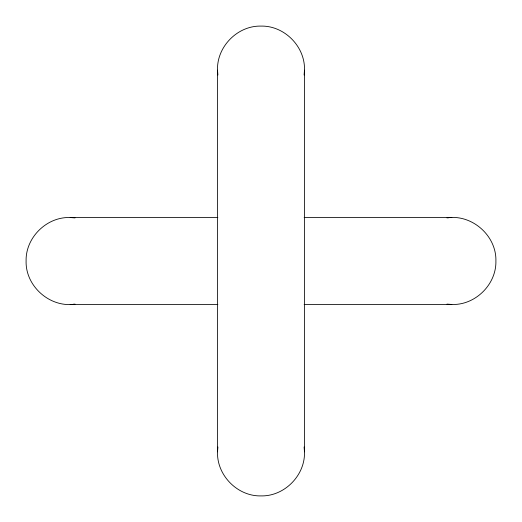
<?xml version="1.0" encoding="UTF-8"?>
<svg xmlns="http://www.w3.org/2000/svg" width="522" height="522" viewBox="0 0 522 522"><rect width="100%" height="100%" fill="white"/><g stroke="black" fill="none" stroke-linecap="round" stroke-linejoin="round"><path stroke-width="0.78" d="M217.524 70.176C216.65 46.745 237.53 25.519 261 26.1C284.47 25.519 305.35 46.745 304.476 70.176L304.476 451.824C305.35 475.255 284.47 496.481 261 495.9C237.53 496.481 216.65 475.255 217.524 451.824L217.524 70.176L217.902 75.018M217.524 451.824L217.902 446.982M304.476 70.176L304.098 75.018M446.982 217.902L449.011 217.661L448.418 217.661C472.952 214.855 496.598 236.225 495.9 261C496.481 284.47 475.255 305.35 451.824 304.476L304.13 304.476M75.018 304.098L72.989 304.339L73.582 304.339C49.048 307.145 25.402 285.775 26.1 261C25.519 237.53 46.745 216.65 70.176 217.524L217.87 217.524M304.13 217.524L451.824 217.524M70.176 304.476L217.87 304.476M70.176 217.524L75.018 217.902M451.824 304.476L446.982 304.098M304.098 446.982L304.476 451.824"/></g></svg>
